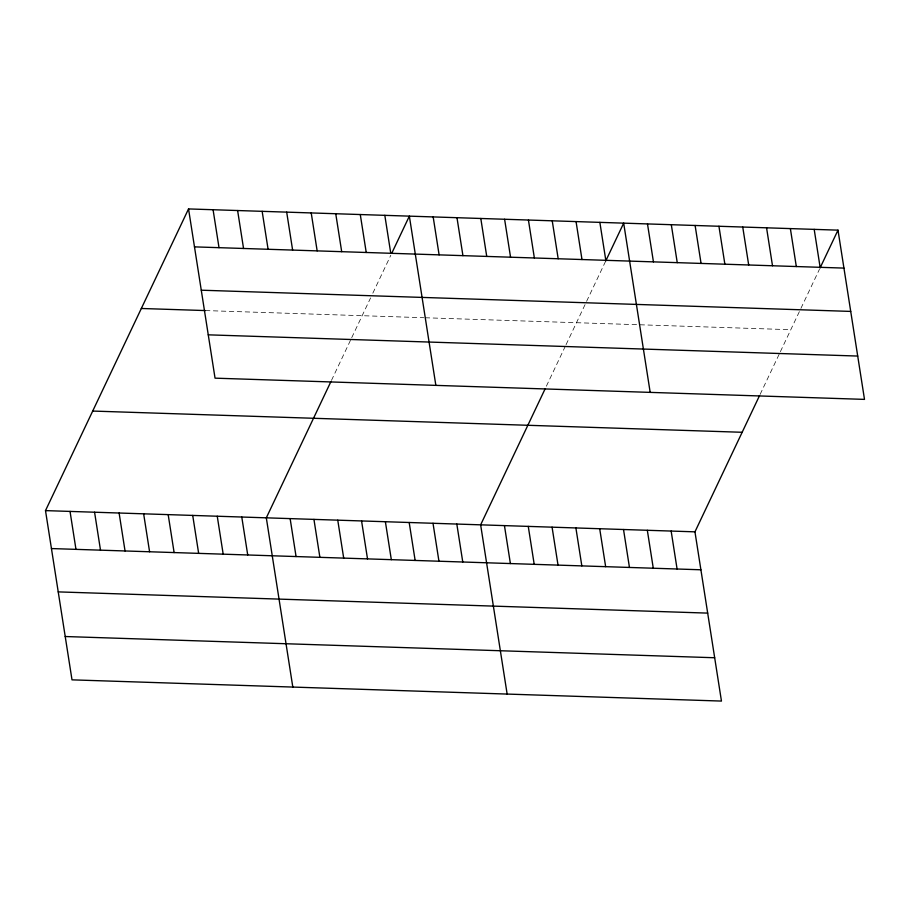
<?xml version="1.0" encoding="UTF-8"?>
<svg xmlns="http://www.w3.org/2000/svg" width="910" height="910" viewBox="0 0 910 910"><rect width="100%" height="100%" fill="white"/><g stroke="black" fill="none" stroke-linecap="round" stroke-linejoin="round"><path stroke-width="0.68" stroke-dasharray="4.55 3.41" d="M331.467 380.414L351.146 338.895M351.726 337.678L370.586 297.923M372.827 293.179L390.811 255.255M546.364 386.204L565.474 345.902M566.054 344.685L586.029 302.552M586.586 301.369L605.696 261.068M760.112 394.428L779.79 352.909M780.37 351.692L800.345 309.559M800.914 308.376L819.455 269.258M205.398 310.572L423.787 317.715M425.186 317.761L790.801 329.704"/><path stroke-width="1.36" d="M759.532 395.645L694.956 531.838L721.459 701.075L72.004 679.85L45.5 510.612L188.541 208.925L837.996 230.15L864.5 399.388L215.044 378.162L188.541 208.925M330.887 381.643L266.311 517.836L292.815 687.073M391.937 252.878L409.352 216.136L435.856 385.374M545.215 388.65L480.639 524.842L507.143 694.068M605.696 261.068L623.68 223.143L650.184 392.381M820.012 268.075L837.996 230.15M194.478 246.872L843.945 268.097M201.269 290.199L850.725 311.413M141.334 308.479L205.398 310.572M208.254 334.834L857.72 356.06M92.706 411.058L742.162 432.284M45.5 510.612L694.956 531.838M51.438 548.559L700.905 569.785M58.229 591.887L707.684 613.112M65.213 636.522L714.68 657.748M814.188 229.365L820.126 267.312M790.369 228.592L796.318 266.539M766.561 227.807L772.499 265.754M742.742 227.034L748.691 264.981M718.934 226.26L724.872 264.196M695.115 225.475L701.064 263.422M671.307 224.702L677.245 262.649M647.488 223.917L653.437 261.864M671.148 531.065L677.086 569.012M599.861 222.37L605.81 260.305M647.329 530.291L653.278 568.227M576.053 221.585L581.99 259.532M623.521 529.506L629.458 567.453M552.234 220.811L558.183 258.758M599.701 528.733L605.651 566.68M528.426 220.027L534.363 257.974M575.893 527.948L581.831 565.895M504.606 219.253L510.555 257.2M552.074 527.174L558.023 565.121M480.798 218.468L486.736 256.415M528.266 526.389L534.204 564.337M456.979 217.695L462.928 255.642M504.447 525.616L510.396 563.563M433.171 216.921L439.109 254.857M456.82 524.058L462.769 562.005M384.816 215.34L390.765 253.287M433.012 523.284L438.95 561.231M409.193 522.499L415.142 560.446M360.28 214.532L366.229 252.48M385.385 521.726L391.323 559.673M335.745 213.736L341.694 251.683M361.566 520.952L367.515 558.888M311.22 212.929L317.158 250.876M337.758 520.167L343.696 558.114M286.684 212.132L292.622 250.079M313.939 519.394L319.888 557.341M262.148 211.325L268.086 249.272M290.131 518.609L296.068 556.556M237.612 210.529L243.55 248.475M213.076 209.721L219.014 247.668M241.776 517.028L247.725 554.975M217.251 516.232L223.189 554.179M192.715 515.424L198.653 553.371M168.179 514.628L174.117 552.575M143.643 513.82L149.581 551.767M119.108 513.024L125.045 550.971M94.572 512.216L100.509 550.163M70.036 511.42L75.974 549.367"/></g></svg>
